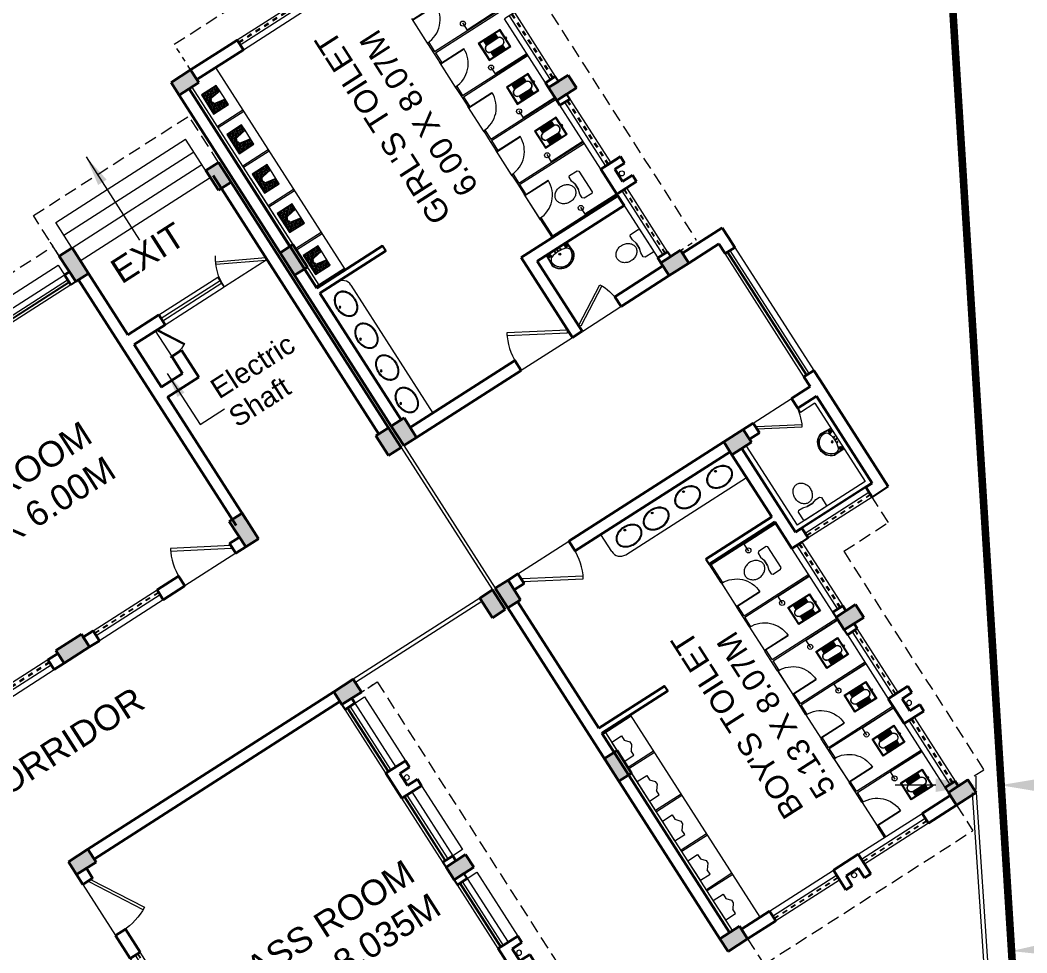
# Model space of a CAD drawing. Header units: millimetres. Extents: x 1898 to 3725, y 783 to 1532.
# Drawn here: x 2109.47 to 2129.37, y 1358.98 to 1377.42 of the extents above; entities that cross this region are included whole.
import ezdxf

# ---------------------------------------------------------------- set-up
doc = ezdxf.new("R2010")
doc.units = ezdxf.units.MM
for name, pattern in [('CENTER2', [1.125, 0.75, -0.125, 0.125, -0.125]), ('DASHED', [0.75, 0.5, -0.25]), ('DASHED2', [0.375, 0.25, -0.125])]:
    doc.linetypes.add(name, pattern=pattern)
doc.layers.get('0').update_dxf_attribs({"lineweight": 20})
doc.layers.get('Defpoints').update_dxf_attribs({"lineweight": 15})
for name, color, linetype, lineweight in [('CLL LEV.', 15, 'Continuous', 18), ('COL HATCH', 253, 'Continuous', 13), ('Column', 251, 'Continuous', 30), ('CUBICAL TOILET', 5, 'Continuous', 15), ('DIM', 6, 'Continuous', 18), ('Door', 54, 'Continuous', 18), ('expension joint', 248, 'Continuous', 18), ('Fixture', 44, 'Continuous', 13), ('Layer1', 12, 'Continuous', 30), ('OFFSET', 170, 'Continuous', 20), ('PROJ.', 30, 'DASHED2', 15), ('Railing', 23, 'Continuous', 13), ('STAIRS', 10, 'Continuous', 18), ('TEXT', 7, 'Continuous', 15), ('Ventilator', 4, 'DASHED', 18), ('Wall', 7, 'Continuous', 30), ('Window', 150, 'Continuous', 15), ('Window-Wall', 7, 'Continuous', 18)]:
    doc.layers.add(name, color=color, linetype=linetype, lineweight=lineweight)
doc.styles.add('DIM', font='arial.ttf', dxfattribs={"height": 0.5})
doc.styles.add('L120', font='arial.ttf', dxfattribs={"height": 0.6})
doc.styles.get("Standard").update_dxf_attribs({"font": 'arial.ttf', "height": 0.2})
doc.styles.add('Tabrej', font='arial.ttf')
doc.dimstyles.new('Current Dim style', dxfattribs={"dimscale": 0.3, "dimtxt": 0.2, "dimasz": 2, "dimexe": 0.18, "dimexo": 1, "dimgap": 0.09, "dimtad": 0, "dimzin": 0, "dimdsep": 46, "dimtxsty": 'Standard', "dimcen": 0.09, "dimclrd": 256, "dimclre": 256, "dimclrt": 7, "dimadec": 0, "dimazin": 0, "dimtfac": 1, "dimtofl": 0, "dimtmove": 2, "dimatfit": 3, "dimfxl": 0, "dimtolj": 1, "dimtzin": 0, "dimlwd": -1, "dimlwe": -1, "dimarcsym": 0})
doc.dimstyles.new('DIM', dxfattribs={"dimtxt": 0.5, "dimasz": 0.5, "dimexe": 0.02, "dimexo": 0, "dimgap": 0.1, "dimtad": 0, "dimdec": 3, "dimzin": 0, "dimdsep": 46, "dimtxsty": 'DIM', "dimcen": 0, "dimclrd": 251, "dimclre": 256, "dimclrt": 7, "dimadec": 0, "dimazin": 0, "dimtfac": 1, "dimtdec": 3, "dimtofl": 0, "dimtmove": 0, "dimatfit": 3, "dimfxl": 0, "dimtolj": 1, "dimtzin": 0, "dimlwd": -1, "dimlwe": -1, "dimarcsym": 0})
doc.dimstyles.new('Tabrej', dxfattribs={"dimtxt": 4, "dimasz": 0.45, "dimexe": 0.18, "dimexo": 0.0625, "dimgap": 0.09, "dimtad": 0, "dimdec": 3, "dimzin": 0, "dimdsep": 46, "dimtxsty": 'Tabrej', "dimcen": 0, "dimclrd": 256, "dimclre": 256, "dimclrt": 7, "dimaunit": 1, "dimadec": 3, "dimazin": 0, "dimtfac": 1, "dimtdec": 3, "dimtofl": 0, "dimtmove": 0, "dimatfit": 3, "dimfxl": 0, "dimtolj": 1, "dimtzin": 0, "dimlwd": -1, "dimlwe": -1, "dimarcsym": 0})

# ---------------------------------------------------------------- blocks, each defined once
blk = doc.blocks.new('*U18')
for p, q in [((0, 0), (0, 6)), ((40, 0), (40, 6))]:
    blk.add_line(p, q)
blk.add_lwpolyline([(0, 0), (34.64, -20), (35.52, -18.48), (0.88, 1.52)], close=True)
blk.add_arc((0, 0), 40, 330, 360)
blk = doc.blocks.new('Door')
at = {"layer": 'Door'}
blk.add_line((0, 0.18), (1.199, 0.18), dxfattribs=at)
at = {"layer": 'Door', "xscale": 0.0299845412869386, "yscale": 0.0299845412869386, "zscale": 0.0299845412869386}
blk.add_blockref('*U18', (0, 0), dxfattribs=at)
blk = doc.blocks.new('VENTILATOR')
at = {"layer": 'Ventilator', "ltscale": 0.02}
for p, q in [((-0.18, -1.5), (-0.18, 0)), ((-0.165, 0), (-0.165, -1.5))]:
    blk.add_line(p, q, dxfattribs=at)
at = {"layer": 'Window-Wall'}
for p, q in [((-0.23, 0), (0, 0)), ((-0.23, -1.5), (-0.23, 0)), ((-0.115, 0), (-0.115, -1.5)), ((0, 0), (0, -1.5)), ((-0.23, -1.5), (0, -1.5))]:
    blk.add_line(p, q, dxfattribs=at)
blk = doc.blocks.new('CU')
at = {"layer": 'COL HATCH', "linetype": 'CENTER2'}
h = blk.add_hatch(color=256, dxfattribs=at)
h.dxf.hatch_style = 1
h.paths.add_polyline_path([(0, 0.035), (0, -0.265), (0.46, -0.265), (0.46, 0.035)])
at = {"layer": 'Column', "linetype": 'CENTER2'}
blk.add_lwpolyline([(0, 0.035), (0, -0.265), (0.46, -0.265), (0.46, 0.035), (0, 0.035)], dxfattribs=at)
blk = doc.blocks.new('WINDOW 1')
at = {"layer": 'CLL LEV.'}
for p, q in [((-0.23, 0), (-0.46, 0)), ((-0.46, 0), (-0.46, -1.5)), ((-0.46, -1.5), (-0.23, -1.5))]:
    blk.add_line(p, q, dxfattribs=at)
at = {"layer": 'Window'}
for p, q in [((-0.065, 0), (-0.065, -1.5)), ((-0.05, -1.5), (-0.05, 0))]:
    blk.add_line(p, q, dxfattribs=at)
at = {"layer": 'Window-Wall'}
for p, q in [((0, 0), (-0.23, 0)), ((-0.23, 0), (-0.23, -1.5)), ((-0.115, 0), (-0.115, -1.5)), ((0, -1.5), (0, 0)), ((-0.23, -1.5), (0, -1.5))]:
    blk.add_line(p, q, dxfattribs=at)
blk = doc.blocks.new('SHAFT')
at = {"layer": 'Fixture'}
blk.add_circle((0.327, -0.302), 0.05, dxfattribs=at)
at = {"layer": 'Wall'}
for p, q in [((0.035, 0), (0.62, 0)), ((0.035, 0), (0.035, -0.46)), ((0.62, 0), (0.62, -0.46)), ((0.185, -0.46), (0.185, -0.23)), ((0.185, -0.23), (0.47, -0.23)), ((0.47, -0.46), (0.47, -0.23)), ((0.035, -0.46), (0.185, -0.46)), ((0.62, -0.46), (0.47, -0.46))]:
    blk.add_line(p, q, dxfattribs=at)
blk = doc.blocks.new('C2')
at = {"layer": 'COL HATCH'}
h = blk.add_hatch(color=256, dxfattribs=at)
h.dxf.hatch_style = 1
h.paths.add_polyline_path([(0.3, 0), (0, 0), (0, -0.6), (0.3, -0.6)])
at = {"layer": 'Column'}
for p, q in [((0, 0), (0, -0.6)), ((0.3, 0), (0, 0)), ((0.3, -0.6), (0.3, 0)), ((0, -0.6), (0.3, -0.6))]:
    blk.add_line(p, q, dxfattribs=at)
blk = doc.blocks.new('Door - Left Hung 36 in.')
blk.add_lwpolyline([(0.75, -1.3), (0, 0), (31.18, 18), (31.93, 16.7)], close=True)
blk.add_arc((0, 0), 36, 0, 37.31013)
blk = doc.blocks.new('C3')
at = {"layer": 'COL HATCH'}
h = blk.add_hatch(color=256, dxfattribs=at)
h.dxf.hatch_style = 1
h.paths.add_polyline_path([(0.3, 0), (0, 0), (0, -0.53), (0.3, -0.53)])
at = {"layer": 'Column'}
for p, q in [((0, 0), (0, -0.53)), ((0.3, 0), (0, 0)), ((0.3, -0.53), (0.3, 0)), ((0, -0.53), (0.3, -0.53))]:
    blk.add_line(p, q, dxfattribs=at)
blk = doc.blocks.new('Urinal 1')
for p, q in [((0, 9), (9, 9)), ((0, 9), (0, -9)), ((9, 9), (9, 5)), ((12, 1), (9, 5)), ((12, -1.5), (12, 1)), ((9, -5), (12, -1.5)), ((9, -9), (9, -5)), ((0, -9), (9, -9))]:
    blk.add_line(p, q)
blk = doc.blocks.new('RH 1200')
for p, q in [((21, 0), (21, 43.3)), ((21.7, 0), (21.7, 43.3)), ((-21.7, 0), (21.7, 0)), ((21.7, 0), (21, 0))]:
    blk.add_line(p, q)
at = {"extrusion": (0, 0, -1)}
blk.add_ellipse((21.7, 0), major_axis=(-30.6, 30.6), ratio=1, start_param=5.497787, end_param=7.068583, dxfattribs=at)
blk = doc.blocks.new('GHH')
at = {"layer": 'Door', "ltscale": 20}
blk.add_line((3289.697, -299.103), (3289.697, -299.853), dxfattribs=at)
at = {"layer": 'Door', "ltscale": 20, "xscale": 0.015874999996413, "yscale": 0.015874999996413, "zscale": 0.015874999996413, "rotation": 270}
blk.add_blockref('RH 1200', (3289.697, -299.479), dxfattribs=at)
blk = doc.blocks.new('RSA CL6')
for p, q in [((5.51, 3.48), (5.51, 7.28)), ((5.91, 3.47), (5.91, 7.28)), ((6.3, 3.46), (6.3, 7.28)), ((6.69, 3.45), (6.69, 7.28)), ((7.09, 3.44), (7.09, 7.28)), ((7.48, 3.43), (7.48, 7.28)), ((7.87, 3.42), (7.87, 7.28)), ((8.27, 3.41), (8.27, 7.28)), ((8.66, 3.4), (8.66, 7.28)), ((9.06, 3.39), (9.06, 7.28)), ((9.45, 3.38), (9.45, 7.28)), ((9.84, 3.37), (9.84, 7.28)), ((10.24, 3.36), (10.24, 7.28)), ((10.63, 3.35), (10.63, 7.28)), ((11.02, 3.34), (11.02, 7.28)), ((11.42, 3.33), (11.42, 7.28)), ((11.81, 3.32), (11.81, 7.28)), ((12.2, 3.31), (12.2, 7.28)), ((12.6, 3.31), (12.6, 7.28)), ((12.99, 3.3), (12.99, 7.28)), ((13.39, 3.29), (13.39, 7.28)), ((13.78, 3.28), (13.78, 7.28)), ((14.17, 3.27), (14.17, 7.28)), ((14.57, 3.26), (14.57, 7.28)), ((14.96, 3.25), (14.96, 7.28)), ((15.35, 3.24), (15.35, 7.28)), ((15.75, 3.23), (15.75, 7.28)), ((16.14, 3.22), (16.14, 7.28)), ((16.14, 7.28), (16.14, 3.22)), ((5.51, -7.28), (5.51, -3.47)), ((5.91, -7.28), (5.91, -3.45)), ((6.3, -7.28), (6.3, -3.44)), ((6.69, -7.28), (6.69, -3.43)), ((7.09, -7.28), (7.09, -3.42)), ((7.48, -7.28), (7.48, -3.41)), ((7.87, -7.28), (7.87, -3.4)), ((8.27, -7.28), (8.27, -3.39)), ((8.66, -7.28), (8.66, -3.38)), ((9.06, -7.28), (9.06, -3.37)), ((9.45, -7.28), (9.45, -3.36)), ((9.84, -7.28), (9.84, -3.34)), ((10.24, -7.28), (10.24, -3.33)), ((10.63, -7.28), (10.63, -3.32)), ((11.02, -7.28), (11.02, -3.31)), ((11.42, -7.28), (11.42, -3.3)), ((11.81, -7.28), (11.81, -3.29)), ((12.2, -7.28), (12.2, -3.28)), ((12.6, -7.28), (12.6, -3.27)), ((12.99, -7.28), (12.99, -3.26)), ((13.39, -7.28), (13.39, -3.24)), ((13.78, -7.28), (13.78, -3.23)), ((14.17, -7.28), (14.17, -3.22)), ((14.57, -7.28), (14.57, -3.21)), ((14.96, -7.28), (14.96, -3.2)), ((15.35, -7.28), (15.35, -3.19)), ((15.75, -7.28), (15.75, -3.18)), ((16.14, -3.17), (16.14, -7.28)), ((16.14, -7.28), (16.14, -3.17))]:
    blk.add_line(p, q)
for points in [[(0.79, 7.87), (20.87, 7.87), (20.87, -7.87), (0.79, -7.87)], [(1.38, 7.28), (20.28, 7.28), (20.28, -7.28), (1.38, -7.28)]]:
    blk.add_lwpolyline(points, close=True)
blk.add_lwpolyline([(0.79, -0.59), (0, -0.59), (0, 0.59), (0.79, 0.59)])
for points in [[(5.51, 3.48), (16.14, 3.22, -0.899983), (16.14, -3.17), (5.54, -3.47, -0.799392)], [(5.53, 3.28), (16.13, 3.02, -0.897689), (16.12, -2.97), (5.56, -3.27, -0.793494), (5.53, 3.28)]]:
    blk.add_lwpolyline(points, format="xyb", close=True)
blk = doc.blocks.new('ENGLISH SHEET')
at = {"layer": 'Fixture'}
for p, q in [((4663.798, 251.204), (4663.773, 251.179)), ((4663.773, 251.179), (4663.773, 250.696)), ((4663.976, 251.204), (4663.798, 251.204)), ((4664.002, 251.179), (4663.976, 251.204)), ((4664.002, 251.09), (4664.002, 251.179)), ((4663.976, 251.001), (4664.002, 251.09)), ((4663.976, 250.874), (4663.976, 251.001)), ((4663.976, 251.001), (4663.976, 250.874)), ((4664.002, 250.785), (4663.976, 250.874)), ((4664.002, 250.696), (4664.002, 250.785)), ((4663.773, 250.696), (4663.798, 250.67)), ((4663.798, 250.67), (4663.976, 250.67)), ((4663.976, 250.67), (4664.002, 250.696))]:
    blk.add_line(p, q, dxfattribs=at)
blk.add_lwpolyline([(4664.459, 250.937, 0.117036), (4664.443, 251.003, 0.104338), (4664.396, 251.063, 0.09029), (4664.321, 251.105, 0.09898), (4664.243, 251.115, 0.08237), (4664.159, 251.101, 0.09029), (4664.09, 251.063, 0.104338), (4664.043, 251.003, 0.117036), (4664.027, 250.937, 0.117036), (4664.043, 250.871, 0.104338), (4664.09, 250.811, 0.09029), (4664.159, 250.773, 0.08237), (4664.243, 250.759, 0.08237), (4664.327, 250.773, 0.09029), (4664.396, 250.811, 0.104338), (4664.443, 250.871, 0.117036)], format="xyb", close=True, dxfattribs=at)
blk = doc.blocks.new('RSA BASIN 2')
for points in [[(10.67, -8.12, 0.12976), (9.97, -5.22, 0.106426), (7.61, -2.47, 0.084431), (4.27, -0.72, 0.073534), (0, 0, 0.073534), (-4.29, -0.55, 0.084431), (-7.7, -2.16, 0.106426), (-10.17, -4.82, 0.12976), (-10.98, -7.69, 0.12976), (-10.28, -10.59, 0.106426), (-7.92, -13.34, 0.084431), (-4.58, -15.09, 0.073534), (-0.31, -15.81, 0.073534), (3.98, -15.26, 0.084431), (7.39, -13.64, 0.106426), (9.85, -10.99, 0.12976)], [(10.08, -7.9, 0.119977), (9.45, -5.5, 0.106426), (7.25, -2.94, 0.084431), (4.08, -1.28, 0.073534), (-0.01, -0.59, 0.073534), (-4.13, -1.12, 0.084431), (-7.36, -2.65, 0.106426), (-9.66, -5.12, 0.12976), (-10.39, -7.7, 0.009633), (-10.39, -7.9, 0.119977), (-9.76, -10.31, 0.106426), (-7.57, -12.87, 0.084431), (-4.4, -14.53, 0.073534), (-0.3, -15.22, 0.073534), (3.82, -14.69, 0.084431), (7.05, -13.16, 0.106426), (9.35, -10.69, 0.12976), (10.08, -8.11, 0.009633)]]:
    blk.add_lwpolyline(points, format="xyb", close=True)
for radius in [0.7, 0.479]:
    blk.add_circle((-0.47, -2.53), radius)
blk = doc.blocks.new('RSA BASIN 9')
for points in [[(-0.1, -16.2, 0.340881), (10.04, -9, 0.074195), (10.06, -8.89), (9.53, 0), (-9.54, 0), (-10.02, -8.77, 0.082611), (-9.96, -9.15, 0.330812), (-0.1, -16.2)], [(0, -15.03, 0.391482), (8.86, -6.67, 0.252869), (6.53, -3.51, 0.087242), (0.02, -2.46, 0.079484), (-6.53, -3.51, 0.2542), (-8.82, -6.67, 0.39026), (0, -15.03)], [(-8.57, -1.96, -0.907437), (-8.45, -1.81), (-7.52, -2.57, -0.907437), (-7.64, -2.72)], [(-8.2, -1.64, -0.907437), (-8.07, -1.49), (-7.14, -2.25, -0.907437), (-7.27, -2.4)], [(-7.82, -1.32, -0.907437), (-7.7, -1.17), (-6.77, -1.93, -0.907437), (-6.89, -2.08)], [(7.82, -1.32, 0.907437), (7.7, -1.17), (6.77, -1.93, 0.907437), (6.89, -2.08)], [(8.2, -1.64, 0.907437), (8.07, -1.49), (7.14, -2.25, 0.907437), (7.27, -2.4)], [(8.57, -1.96, 0.907437), (8.45, -1.81), (7.52, -2.57, 0.907437), (7.64, -2.72)]]:
    blk.add_lwpolyline(points, format="xyb", close=True)
for points in [[(-5.93, -3.31), (-6.16, -2.95, -0.183787), (-6.22, -2.68, 0.126662), (-6.25, -2.43), (-6.59, -1.44, 0.35453), (-7.05, -0.98), (-8.75, -0.98, 0.414214), (-9.14, -1.37), (-9.56, -9.09, 0.329849), (-0.07, -15.81, 0.338736), (9.65, -8.94, 0.075632), (9.66, -8.82), (9.14, -1.37, 0.414214), (8.75, -0.98), (7.05, -0.98, 0.35453), (6.59, -1.44), (6.25, -2.43, 0.126662), (6.22, -2.68, -0.183787), (6.16, -2.95), (5.93, -3.31)], [(-6.18, -3.39), (-6.24, -3.29, 0.220542), (-6.52, -3.11), (-8.75, -2.78, -0.361119), (-9.19, -2.35)], [(6.18, -3.39), (6.24, -3.29, -0.220542), (6.52, -3.11), (8.75, -2.78, 0.358803), (9.21, -2.33, 0.358803)]]:
    blk.add_lwpolyline(points, format="xyb")
for centre, radius in [((-2.35, -1.56), 0.399), ((0, -4.82), 0.771), ((0, -4.82), 0.602), ((0, -1.23), 0.399), ((2.28, -1.51), 0.399)]:
    blk.add_circle(centre, radius)
blk = doc.blocks.new('*X4')
at = {"color": 0}
for p, q in [((705, 323), (943, 561)), ((705, 365), (900, 561)), ((705, 408), (858, 561)), ((705, 450), (815, 561)), ((705, 493), (773, 561)), ((705, 535), (730, 561)), ((848, 383), (705, 526)), ((842, 346), (705, 483)), ((835, 310), (705, 441)), ((705, 280), (858, 434)), ((829, 274), (705, 398)), ((854, 419), (712, 561)), ((866, 449), (755, 561)), ((888, 469), (797, 561)), ((921, 479), (839, 561)), ((1145, 298), (882, 561)), ((899, 474), (985, 561)), ((1145, 340), (924, 561)), ((944, 477), (1027, 561)), ((1145, 383), (967, 561)), ((971, 462), (1070, 561)), ((990, 438), (1112, 561)), ((998, 404), (1145, 551)), ((1145, 255), (999, 401)), ((1004, 368), (1145, 508)), ((1145, 425), (1009, 561)), ((1011, 332), (1145, 466)), ((1017, 295), (1145, 423)), ((1145, 467), (1051, 561)), ((1145, 510), (1094, 561)), ((1145, 552), (1136, 561)), ((705, 238), (847, 381)), ((823, 237), (705, 356)), ((798, 221), (705, 314)), ((755, 221), (705, 271)), ((713, 221), (705, 229)), ((730, 221), (839, 330)), ((772, 221), (830, 279)), ((815, 221), (822, 228)), ((1137, 221), (1007, 350)), ((1095, 221), (1016, 299)), ((1023, 259), (1145, 381)), ((1052, 221), (1024, 248)), ((1029, 223), (1145, 339)), ((1069, 221), (1145, 296)), ((1112, 221), (1145, 254))]:
    blk.add_line(p, q, dxfattribs=at)
blk = doc.blocks.new('RSA CL7')
blk.add_lwpolyline([(8.86, 0), (-8.86, 0), (-8.86, -13.78), (-3.94, -13.78), (3.94, -13.78), (8.86, -13.78)], close=True)
blk.add_lwpolyline([(-4.1, -13.58), (-2.78, -5.72, -0.835943), (2.8, -5.76), (4.1, -13.58), (8.66, -13.58), (8.66, -0.2), (-8.66, -0.2), (-8.66, -13.58)], format="xyb", close=True)
blk.add_lwpolyline([(-3.94, -13.78), (-2.59, -5.75, -0.835548), (2.61, -5.79), (3.94, -13.78)], format="xyb")
for centre, start, end in [((-1.41, -4.14), 207.2135, 40.95643), ((-0.03, -3.6), 185.89987, 355.82489), ((1.47, -4.14), 140.99617, 329.34676)]:
    blk.add_arc(centre, 0.493, start, end)
at = {"xscale": 0.0393714285714286, "yscale": 0.0393714285714286, "zscale": 0.0393714285714286}
blk.add_blockref('*X4', (-36.41, -22.27), dxfattribs=at)
blk = doc.blocks.new('*D80')
at = {"layer": 'Defpoints', "color": 0, "lineweight": 15, "ltscale": 0.05, "transparency": 16777216}
for p in [(2128.842, 1362.297), (2128.369, 1362.151), (2128.842, 1362.151)]:
    blk.add_point(p, dxfattribs=at)
at = {"layer": 'DIM', "ltscale": 0.05, "transparency": 16777216}
for p, q in [((2127.569, 1362.297), (2126.769, 1362.297)), ((2128.369, 1362.214), (2128.369, 1362.477)), ((2128.842, 1362.214), (2128.842, 1362.477)), ((2129.642, 1362.297), (2130.442, 1362.297))]:
    blk.add_line(p, q, dxfattribs=at)
at = {"layer": 'DIM', "lineweight": 15, "ltscale": 0.05, "transparency": 16777216}
for points in [[(2127.569, 1362.43), (2127.569, 1362.164), (2128.369, 1362.297)], [(2129.642, 1362.43), (2129.642, 1362.164), (2128.842, 1362.297)]]:
    blk.add_solid(points, dxfattribs=at)
at = {"layer": 'DIM', "color": 7, "ltscale": 0.05, "transparency": 16777216, "char_height": 0.6, "attachment_point": 5, "style": 'Tabrej'}
for s, insert in [('\\A1;0.473', (2131.544, 1362.693)), ('\\A1;[1\'-7"]', (2131.544, 1361.822))]:
    blk.add_mtext(s, dxfattribs=dict(at, insert=insert))
blk = doc.blocks.new('*D430')
at = {"layer": 'Defpoints', "color": 0, "lineweight": 15, "ltscale": 0.05, "transparency": 16777216}
for p in [(2135.041, 1360.453), (2129.002, 1360.086), (2135.106, 1359.384)]:
    blk.add_point(p, dxfattribs=at)
at = {"layer": 'DIM', "ltscale": 0.05, "transparency": 16777216}
for p, q in [((2135.045, 1360.391), (2135.117, 1359.205)), ((2129.006, 1360.024), (2129.078, 1358.837)), ((2134.308, 1359.336), (2133.652, 1359.296)), ((2129.866, 1359.066), (2130.522, 1359.106))]:
    blk.add_line(p, q, dxfattribs=at)
at = {"layer": 'DIM', "lineweight": 15, "ltscale": 0.05, "transparency": 16777216}
for points in [[(2134.3, 1359.469), (2134.316, 1359.203), (2135.106, 1359.384)], [(2129.857, 1359.199), (2129.874, 1358.933), (2129.067, 1359.017)]]:
    blk.add_solid(points, dxfattribs=at)
at = {"layer": 'DIM', "color": 7, "ltscale": 0.05, "transparency": 16777216, "char_height": 0.6, "attachment_point": 5, "rotation": 3.4798, "style": 'Tabrej'}
for s, insert in [('\\A1;6.050', (2132.063, 1359.596)), ('\\A1;[19\'-10"]', (2132.115, 1358.727))]:
    blk.add_mtext(s, dxfattribs=dict(at, insert=insert))
blk = doc.blocks.new('GROUND FLOOR')
at = {"layer": 'CUBICAL TOILET'}
for p, q in [((60.2516, 30.6352), (60.2514, 30.3955)), ((60.2516, 30.6352), (60.2816, 30.6351)), ((60.2816, 30.6351), (60.2814, 30.4255)), ((60.2514, 30.3955), (60.2513, 30.1748)), ((60.2814, 30.3955), (60.2813, 30.1748)), ((60.2814, 30.4255), (61.8014, 30.4245)), ((60.2814, 30.3955), (61.8014, 30.3945)), ((60.2813, 30.1748), (60.2513, 30.1748)), ((60.2509, 29.6052), (60.2508, 29.3655)), ((60.2509, 29.6052), (60.2809, 29.6051)), ((60.2809, 29.6051), (60.2808, 29.3955)), ((60.2508, 29.3655), (60.2506, 29.1448)), ((60.2808, 29.3655), (60.2806, 29.1448)), ((60.2808, 29.3955), (61.8008, 29.3945)), ((60.2808, 29.3655), (61.8008, 29.3645)), ((60.2806, 29.1448), (60.2506, 29.1448)), ((60.2502, 28.5752), (60.2501, 28.3355)), ((60.2502, 28.5752), (60.2802, 28.5751)), ((60.2802, 28.5751), (60.2801, 28.3655)), ((60.2501, 28.3355), (60.2499, 28.1148)), ((60.2801, 28.3355), (60.2799, 28.1148)), ((60.2801, 28.3655), (61.7964, 28.3645)), ((60.2801, 28.3355), (61.7963, 28.3345)), ((60.2799, 28.1148), (60.2499, 28.1148)), ((60.2496, 27.5452), (60.2494, 27.3055)), ((60.2496, 27.5452), (60.2796, 27.5451)), ((60.2796, 27.5451), (60.2794, 27.3355)), ((60.2494, 27.3055), (60.2493, 27.0848)), ((60.2794, 27.3055), (60.2793, 27.0848)), ((60.2794, 27.3355), (61.7994, 27.3345)), ((60.2794, 27.3055), (61.7994, 27.3045)), ((60.2793, 27.0848), (60.2493, 27.0848)), ((60.2489, 26.5152), (60.2486, 26.0705)), ((60.2489, 26.5152), (60.2789, 26.5151)), ((60.2789, 26.5151), (60.2786, 26.1005)), ((60.2786, 26.1005), (61.7961, 26.0995)), ((59.3838, 18.5218), (59.3835, 18.9664)), ((59.4135, 18.9364), (60.931, 18.9374)), ((59.4138, 18.5218), (59.4135, 18.9364)), ((59.3838, 18.5218), (59.4138, 18.5218)), ((59.3843, 17.7314), (59.3842, 17.9521)), ((59.4142, 17.9521), (59.3842, 17.9521)), ((59.4143, 17.7314), (59.4142, 17.9521)), ((59.3845, 17.4918), (59.3843, 17.7314)), ((59.4143, 17.7314), (60.9343, 17.7324)), ((59.4143, 17.7014), (60.9343, 17.7024)), ((59.4145, 17.4918), (59.4143, 17.7014)), ((59.3845, 17.4918), (59.4145, 17.4918)), ((59.385, 16.7014), (59.3848, 16.9221)), ((59.4148, 16.9221), (59.3848, 16.9221)), ((59.415, 16.7014), (59.4148, 16.9221)), ((59.3851, 16.4618), (59.385, 16.7014)), ((59.415, 16.7014), (60.9312, 16.7024)), ((59.415, 16.6714), (60.9313, 16.6724)), ((59.4151, 16.4618), (59.415, 16.6714)), ((59.3851, 16.4618), (59.4151, 16.4618)), ((59.3857, 15.6714), (59.3855, 15.8921)), ((59.4155, 15.8921), (59.3855, 15.8921)), ((59.4157, 15.6714), (59.4155, 15.8921)), ((59.3858, 15.4318), (59.3857, 15.6714)), ((59.4157, 15.6714), (60.9357, 15.6724)), ((59.4157, 15.6414), (60.9357, 15.6424)), ((59.4158, 15.4318), (59.4157, 15.6414)), ((59.3858, 15.4318), (59.4158, 15.4318)), ((59.3863, 14.6414), (59.3862, 14.8621)), ((59.4162, 14.8621), (59.3862, 14.8621)), ((59.4163, 14.6414), (59.4162, 14.8621)), ((59.3865, 14.4018), (59.3863, 14.6414)), ((59.4163, 14.6414), (60.9363, 14.6424)), ((59.4163, 14.6114), (60.9363, 14.6124)), ((59.4165, 14.4018), (59.4163, 14.6114)), ((59.3865, 14.4018), (59.4165, 14.4018)), ((59.387, 13.6114), (59.3868, 13.8321)), ((59.4168, 13.8321), (59.3868, 13.8321)), ((59.417, 13.6114), (59.4168, 13.8321)), ((59.3871, 13.3718), (59.387, 13.6114)), ((59.417, 13.6114), (60.937, 13.6124)), ((59.417, 13.5814), (60.937, 13.5824)), ((59.4171, 13.3718), (59.417, 13.5814)), ((59.3871, 13.3718), (59.4171, 13.3718)), ((59.3877, 12.5338), (59.3875, 12.7895)), ((59.4175, 12.7895), (59.3875, 12.7895)), ((59.4177, 12.5338), (59.4175, 12.7895))]:
    blk.add_line(p, q, dxfattribs=at)
at = {"layer": 'Door'}
for p, q in [((52.6527, 28.7523), (52.6527, 28.1526)), ((55.2541, 28.7516), (54.2743, 28.7519))]:
    blk.add_line(p, q, dxfattribs=at)
at = {"layer": 'expension joint'}
for p, q in [((55.5036, 24.1935), (55.5036, 20.8435)), ((55.5661, 24.1935), (55.5661, 20.8435))]:
    blk.add_line(p, q, dxfattribs=at)
at = {"layer": 'Fixture'}
for p, q in [((56.465, 32.4933), (56.465, 27.7433)), ((55.865, 32.4233), (55.865, 28.6883)), ((56.466, 31.4933), (55.866, 31.4933)), ((56.466, 31.4633), (55.866, 31.4633)), ((56.4657, 30.5633), (55.8657, 30.5633)), ((56.4657, 30.5333), (55.8657, 30.5333)), ((55.865, 30.2633), (55.865, 27.7733)), ((55.865, 30.2633), (55.865, 27.7733)), ((56.4653, 29.6333), (55.8653, 29.6333)), ((56.4653, 29.6033), (55.8653, 29.6033)), ((56.4653, 28.6234), (55.8653, 28.6234)), ((56.4653, 28.5934), (55.8653, 28.5934)), ((56.4653, 27.7733), (55.795, 27.7733)), ((56.4653, 27.7733), (55.795, 27.7733)), ((56.465, 27.7433), (55.7961, 27.7433)), ((56.465, 27.7433), (55.7961, 27.7433)), ((56.1988, 27.6283), (55.7961, 27.6283)), ((56.3987, 27.4281), (56.3987, 24.4235)), ((57.8964, 20.2109), (57.8964, 20.6136)), ((58.0965, 20.0111), (60.931, 20.0111)), ((56.4653, 17.2636), (55.795, 17.2636)), ((56.465, 17.2936), (55.7961, 17.2936)), ((55.865, 14.7736), (55.865, 17.2636)), ((56.465, 12.5436), (56.465, 17.2936)), ((55.865, 12.6136), (55.865, 16.3486)), ((56.4653, 16.4435), (55.8653, 16.4435)), ((56.4653, 16.4135), (55.8653, 16.4135)), ((56.4653, 15.4336), (55.8653, 15.4336)), ((56.4653, 15.4036), (55.8653, 15.4036)), ((56.4657, 14.5036), (55.8657, 14.5036)), ((56.4657, 14.4736), (55.8657, 14.4736)), ((56.466, 13.5736), (55.866, 13.5736)), ((56.466, 13.5436), (55.866, 13.5436))]:
    blk.add_line(p, q, dxfattribs=at)
at = {"layer": 'Fixture', "ltscale": 0.05}
for p, q in [((61.0516, 30.6032), (61.0514, 30.4374)), ((61.8014, 30.4369), (61.0514, 30.4374)), ((61.0509, 29.5732), (61.0508, 29.4074)), ((61.8008, 29.4069), (61.0508, 29.4074)), ((61.0502, 28.5432), (61.0501, 28.3774)), ((61.7964, 28.3769), (61.0501, 28.3774)), ((61.0496, 27.5132), (61.0494, 27.3474)), ((61.7994, 27.3469), (61.0494, 27.3474)), ((61.0488, 26.2782), (61.0486, 26.1124)), ((61.7961, 26.1119), (61.0486, 26.1124)), ((60.931, 18.925), (60.1835, 18.9245)), ((60.1837, 18.7587), (60.1835, 18.9245)), ((60.9343, 17.69), (60.1843, 17.6895)), ((60.1845, 17.5237), (60.1843, 17.6895)), ((60.9313, 16.66), (60.185, 16.6595)), ((60.1851, 16.4937), (60.185, 16.6595)), ((60.9357, 15.63), (60.1857, 15.6295)), ((60.1858, 15.4637), (60.1857, 15.6295)), ((60.9363, 14.6), (60.1863, 14.5995)), ((60.1865, 14.4337), (60.1863, 14.5995)), ((60.937, 13.57), (60.187, 13.5695)), ((60.1871, 13.4037), (60.187, 13.5695))]:
    blk.add_line(p, q, dxfattribs=at)
for centre in [(61.0515, 30.5874), (61.0509, 29.5574), (61.0502, 28.5274), (61.0495, 27.4974), (61.0487, 26.2624), (60.1836, 18.7745), (60.1844, 17.5395), (60.1851, 16.5095), (60.1858, 15.4795), (60.1864, 14.4495), (60.1871, 13.4195)]:
    blk.add_circle(centre, 0.05, dxfattribs=at)
at = {"layer": 'Fixture'}
for centre, start, end in [((56.1987, 27.4283), 359.96287, 89.96287), ((58.0964, 20.2111), 180.03713, 270.03713)]:
    blk.add_arc(centre, 0.2, start, end, dxfattribs=at)
at = {"layer": 'PROJ.'}
for p, q in [((56.0261, 33.3235), (61.7961, 33.3235)), ((62.6262, 32.4235), (62.6262, 24.4935)), ((51.8536, 31.9735), (55.5036, 31.9735)), ((51.8536, 31.0235), (51.8536, 31.9735)), ((55.5036, 30.8835), (55.5036, 31.9735)), ((25.9586, 31.2535), (51.8536, 31.2535)), ((52.0036, 20.5435), (52.6036, 20.5435)), ((52.6036, 20.5435), (52.6036, 4.3835)), ((62.8115, 17.7435), (62.8115, 18.3435)), ((61.7611, 17.7435), (62.8115, 17.7435)), ((61.7611, 17.7435), (61.7611, 12.6135)), ((61.161, 12.6135), (61.7611, 12.6135)), ((56.0261, 12.3135), (56.0261, 11.7134)), ((60.931, 12.3135), (60.931, 11.7134)), ((56.0261, 11.7134), (60.931, 11.7134))]:
    blk.add_line(p, q, dxfattribs=at)
at = {"layer": 'PROJ.', "ltscale": 0.05}
for p, q in [((56.0261, 32.7235), (56.0261, 33.3235)), ((51.8536, 30.6534), (51.8536, 31.4835)), ((62.0261, 24.4935), (62.6262, 24.4935)), ((52.0036, 20.5435), (52.6036, 20.5435))]:
    blk.add_line(p, q, dxfattribs=at)
at = {"layer": 'Railing'}
for p, q in [((55.2036, 20.8435), (52.2336, 20.8435)), ((55.2036, 20.7635), (52.2336, 20.7635)), ((61.171, 20.5435), (61.171, 18.5835)), ((61.261, 20.5435), (61.261, 18.6735)), ((62.9519, 20.6035), (62.521, 20.6035)), ((62.521, 20.6035), (62.521, 20.5135)), ((62.8619, 20.5135), (62.521, 20.5135)), ((62.8619, 20.5135), (62.8619, 18.6735)), ((62.9519, 20.6035), (62.9519, 18.5835)), ((62.9519, 18.5835), (61.171, 18.5835)), ((62.8619, 18.6735), (61.261, 18.6735))]:
    blk.add_line(p, q, dxfattribs=at)
at = {"layer": 'STAIRS'}
for p, q in [((52.1536, 31.6235), (55.2036, 31.6235)), ((52.1536, 30.7235), (52.1536, 31.6235)), ((55.2036, 30.7235), (55.2036, 31.6235)), ((52.1536, 31.3235), (55.2036, 31.3235)), ((52.1536, 31.0235), (55.2036, 31.0235)), ((52.1536, 30.7235), (55.2036, 30.7235))]:
    blk.add_line(p, q, dxfattribs=at)
at = {"layer": 'Wall'}
for p, q in [((55.5661, 24.6535), (55.5661, 32.4235)), ((55.5661, 24.6535), (55.5661, 32.4235)), ((55.7961, 27.7433), (55.7961, 32.4235)), ((55.7961, 28.7235), (55.7961, 32.4235)), ((55.2736, 24.6535), (55.2736, 30.7235)), ((55.5036, 24.6535), (55.5036, 30.7235)), ((51.9236, 24.6535), (51.9236, 30.4235)), ((52.1536, 28.9823), (52.1536, 30.4235)), ((52.1536, 28.9823), (52.8827, 28.9823)), ((52.8827, 28.9823), (52.8827, 28.7523)), ((52.1536, 27.7523), (52.1536, 28.7523)), ((52.1536, 28.7523), (52.8827, 28.7523)), ((52.6527, 28.1526), (52.6527, 27.7523)), ((52.6527, 28.1526), (52.8827, 28.1526)), ((52.8827, 28.1526), (52.8827, 27.5223)), ((55.7961, 27.7433), (55.7961, 28.207)), ((52.6527, 27.7523), (52.1527, 27.7523)), ((52.8827, 27.5223), (52.1527, 27.5223)), ((52.1536, 24.6535), (52.1536, 27.5223)), ((55.7961, 24.6535), (55.7961, 27.6283)), ((55.7961, 24.6535), (55.7961, 27.6283)), ((62.0261, 26.6935), (61.7961, 26.6935)), ((62.0261, 26.6935), (62.1766, 26.6935)), ((59.5261, 26.0705), (61.7963, 26.0705)), ((59.5261, 24.1934), (59.5261, 26.0705)), ((61.7961, 25.8405), (61.7961, 26.0705)), ((59.7561, 25.8405), (61.7963, 25.8405)), ((59.7561, 24.1934), (59.7561, 25.8405)), ((58.3234, 24.4235), (55.8661, 24.4235)), ((55.8661, 24.4235), (55.8661, 24.1935)), ((58.3234, 24.1935), (58.3234, 24.4235)), ((59.5261, 24.1934), (59.5261, 24.4234)), ((61.7961, 24.4235), (60.6656, 24.4234)), ((60.6656, 24.1934), (60.6656, 24.4234)), ((62.2561, 24.4234), (63.1919, 24.4234)), ((62.2561, 24.1934), (62.2561, 24.4234)), ((63.1919, 24.4234), (63.1919, 24.1934)), ((55.8661, 24.1935), (58.3234, 24.1935)), ((59.7561, 24.1934), (59.5261, 24.1934)), ((61.7961, 24.1935), (60.6656, 24.1934)), ((62.9619, 24.1934), (62.2561, 24.1934)), ((62.9619, 23.9634), (62.9619, 24.1934)), ((63.1919, 24.1934), (63.1919, 23.9634)), ((63.1919, 23.9634), (62.9619, 23.9634)), ((46.0036, 20.8435), (51.7736, 20.8435)), ((60.931, 20.8435), (57.2955, 20.8436)), ((57.2955, 20.8436), (57.2955, 20.6136)), ((62.9619, 20.8435), (62.521, 20.8435)), ((62.521, 20.8435), (62.521, 20.6135)), ((63.1919, 20.8435), (63.1919, 18.3435)), ((46.0036, 20.6135), (51.7736, 20.6135)), ((60.931, 20.6135), (57.2955, 20.6136)), ((60.931, 20.5435), (60.931, 19.0814)), ((61.161, 20.5435), (61.161, 18.5735)), ((61.621, 20.6135), (61.391, 20.6135)), ((62.9619, 20.6135), (62.521, 20.6135)), ((62.9619, 20.6135), (62.9619, 18.5735)), ((55.5661, 20.3835), (55.5661, 12.6135)), ((55.7961, 20.3835), (55.7961, 17.4086)), ((59.3835, 18.9664), (60.9312, 18.9664)), ((59.3836, 19.0814), (60.9312, 19.0814)), ((60.931, 18.9664), (60.931, 18.3435)), ((61.161, 18.5735), (61.3115, 18.5735)), ((61.3115, 18.5735), (61.3115, 18.3435)), ((62.8115, 18.5735), (62.8115, 18.3435)), ((62.9619, 18.5735), (62.8115, 18.5735)), ((61.161, 18.3435), (60.931, 18.3435)), ((61.161, 18.3435), (61.3115, 18.3435)), ((63.1919, 18.3435), (62.8115, 18.3435)), ((55.7961, 17.2936), (55.7961, 12.6135))]:
    blk.add_line(p, q, dxfattribs=at)
at = {"layer": 'Wall', "linetype": 'CENTER2'}
for p, q in [((59.5261, 24.1934), (59.5261, 24.4234)), ((59.3836, 19.0814), (59.3835, 18.9664))]:
    blk.add_line(p, q, dxfattribs=at)
at = {"layer": 'Wall'}
for points in [[(56.0261, 32.4934), (56.0261, 32.7234), (57.1186, 32.7234), (57.1186, 32.4934), (56.0261, 32.4934)], [(56.0261, 32.4934), (56.0261, 32.7234), (57.1186, 32.7234), (57.1186, 32.4934), (56.0261, 32.4934)], [(51.7386, 30.6535), (51.7386, 30.4235), (51.8536, 30.4235), (51.8536, 30.6535), (51.7386, 30.6535)], [(51.7386, 30.6535), (51.7386, 30.4235), (51.8536, 30.4235), (51.8536, 30.6535), (51.7386, 30.6535)], [(62.0261, 28.7235), (61.7961, 28.7235), (61.7961, 28.6085), (62.0261, 28.6085), (62.0261, 28.7235)], [(62.0261, 28.1935), (61.7961, 28.1935), (61.7961, 28.3085), (62.0261, 28.3085), (62.0261, 28.1935)], [(55.7961, 27.7433), (57.3427, 27.7433), (57.3427, 27.6283), (55.7961, 27.6283)], [(55.7961, 27.7433), (57.3427, 27.7433), (57.3427, 27.6283), (55.7961, 27.6283)], [(47.3586, 24.1935), (47.3586, 24.4235), (47.5886, 24.4235), (47.5886, 24.1935), (47.3586, 24.1935)], [(48.4186, 24.1935), (48.4186, 24.4235), (48.1886, 24.4235), (48.1886, 24.1935), (48.4186, 24.1935)], [(51.8536, 24.1935), (51.8536, 24.4235), (51.6236, 24.4235), (51.6236, 24.1935), (51.8536, 24.1935)], [(62.9619, 21.0735), (63.1919, 21.0735), (63.1919, 20.8435)], [(62.9619, 20.8435), (62.9619, 21.0735)], [(55.8661, 20.8435), (56.0961, 20.8435), (56.0961, 20.6135), (55.8661, 20.6135), (55.8661, 20.8435)], [(45.5436, 20.5435), (45.7736, 20.5435), (45.7736, 20.3135), (45.5436, 20.3135), (45.5436, 20.5435)], [(52.0036, 20.5435), (51.7736, 20.5435), (51.7736, 20.4285), (52.0036, 20.4285), (52.0036, 20.5435)], [(55.7961, 17.2936), (57.3427, 17.2936), (57.3427, 17.4086), (55.7961, 17.4086)], [(52.0036, 16.8435), (51.7736, 16.8435), (51.7736, 16.7285), (52.0036, 16.7285), (52.0036, 16.8435)], [(61.161, 16.8435), (60.931, 16.8435), (60.931, 16.7285), (61.161, 16.7285), (61.161, 16.8435)], [(52.0036, 16.4285), (51.7736, 16.4285), (51.7736, 16.3135), (52.0036, 16.3135), (52.0036, 16.4285)], [(61.161, 16.3135), (60.931, 16.3135), (60.931, 16.4285), (61.161, 16.4285), (61.161, 16.3135)], [(56.0261, 12.5435), (56.0261, 12.3135), (56.6861, 12.3135), (56.6861, 12.5435), (56.0261, 12.5435)], [(60.2711, 12.5435), (60.2711, 12.3135), (60.931, 12.3135), (60.931, 12.5435), (60.2711, 12.5435)], [(61.161, 12.7285), (60.931, 12.7285), (60.931, 12.6135), (61.161, 12.6135), (61.161, 12.7285)]]:
    blk.add_lwpolyline(points, dxfattribs=at)
for points in [[(61.7961, 24.4935), (62.0261, 24.4935), (62.0261, 24.6085), (61.7961, 24.6085)], [(50.4242, 24.1933), (50.4242, 24.4235), (49.9186, 24.4235), (49.9186, 24.1933)], [(45.5434, 19.1141), (45.7736, 19.1141), (45.7736, 18.5735), (45.5434, 18.5735)]]:
    blk.add_lwpolyline(points, close=True, dxfattribs=at)
at = {"layer": 'Wall', "linetype": 'CENTER2'}
blk.add_lwpolyline([(61.621, 20.6135), (61.621, 20.8435), (61.391, 20.8435), (61.391, 20.6135)], dxfattribs=at)
at = {"layer": 'Window'}
for p, q in [((54.2693, 28.8973), (52.8827, 28.8973)), ((54.2693, 28.8373), (52.8827, 28.8373)), ((63.0119, 21.0735), (63.0119, 23.9635)), ((63.0269, 23.9635), (63.0269, 21.0735))]:
    blk.add_line(p, q, dxfattribs=at)
at = {"layer": 'Window-Wall'}
for p, q in [((52.8827, 28.9823), (54.2693, 28.9823)), ((54.2693, 28.7519), (54.2693, 28.9819)), ((52.8827, 28.7523), (54.2694, 28.7523)), ((62.9619, 21.0735), (62.9619, 23.9635)), ((62.9619, 23.9634), (63.1919, 23.9634)), ((63.0769, 23.9635), (63.0769, 21.0735)), ((63.1919, 23.9635), (63.1919, 21.0735)), ((63.1919, 21.0735), (62.9619, 21.0735))]:
    blk.add_line(p, q, dxfattribs=at)
at = {"layer": 'Column', "linetype": 'CENTER2', "xscale": -1}
for p, rotation in [((55.5661, 32.4585), 180), ((55.5661, 32.4585), 180), ((55.2386, 30.8835), 90), ((61.7961, 28.3435), 180), ((55.2386, 24.6535), 90), ((55.6011, 24.6535), 90), ((61.7961, 24.2285), 180), ((55.2386, 20.8435), 90), ((55.6011, 20.8435), 90)]:
    blk.add_blockref('CU', p, dxfattribs=dict(at, rotation=rotation))
at = {"layer": 'Column', "color": 5, "xscale": -1}
for name, p in [('C2', (52.1536, 31.0235)), ('C2', (52.1536, 24.7935)), ('C3', (55.8661, 16.8435))]:
    blk.add_blockref(name, p, dxfattribs=at)
at = {"layer": 'Column', "color": 5, "rotation": 180}
blk.add_blockref('C3', (55.8661, 28.1935), dxfattribs=at)
blk.add_blockref('C3', (55.8661, 28.1935), dxfattribs=at)
at = {"layer": 'Column', "color": 5, "xscale": -1, "rotation": 90}
blk.add_blockref('C2', (47.5886, 24.4935), dxfattribs=at)
at = {"layer": 'Column', "linetype": 'CENTER2', "rotation": 90}
blk.add_blockref('CU', (55.6011, 24.1935), dxfattribs=at)
blk.add_blockref('CU', (55.6011, 24.1935), dxfattribs=at)
blk.add_blockref('CU', (55.6011, 24.1935), dxfattribs=at)
blk.add_blockref('CU', (55.6011, 24.1935), dxfattribs=at)
at = {"layer": 'Column', "linetype": 'CENTER2'}
for p in [(45.5436, 20.8085), (51.7736, 20.8085), (60.931, 20.8085), (51.7736, 16.6935), (60.931, 16.6935), (55.5661, 12.5785), (60.931, 12.5785)]:
    blk.add_blockref('CU', p, dxfattribs=at)
at = {"layer": 'Door'}
for name, p, xscale, yscale, zscale, rotation in [('GHH', (-2571.6545, -207.024), -0.8000000001367662, 0.8000000001375152, 0.8000000001375136, 179.9642723067066), ('GHH', (-2571.6552, -208.054), -0.8000000001367662, 0.8000000001375152, 0.8000000001375136, 179.9642723067066), ('GHH', (-2571.6559, -209.084), -0.8000000001367662, 0.8000000001375152, 0.8000000001375136, 179.9642723067066), ('*U18', (52.7076, 28.7523), -0.01499227064346087, 0.01499227064346087, 0.0149922706434693, 90), ('GHH', (-2571.6565, -210.114), -0.8000000001367662, 0.8000000001375152, 0.8000000001375136, 179.9642723067066), ('GHH', (-2571.6572, -211.144), -0.8000000001367662, 0.8000000001375152, 0.8000000001375136, 179.9642723067066), ('GHH', (-2572.5223, 256.1809), 0.8000000001374484, 0.8000000001374484, 0.8000000001374484, 0.03572769329324655), ('GHH', (-2572.5216, 255.1509), 0.8000000001374484, 0.8000000001374484, 0.8000000001374484, 0.03572769329324655), ('GHH', (-2572.521, 254.1209), 0.8000000001374484, 0.8000000001374484, 0.8000000001374484, 0.03572769329324655), ('GHH', (-2572.5203, 253.0909), 0.8000000001374484, 0.8000000001374484, 0.8000000001374484, 0.03572769329324655), ('GHH', (-2572.5196, 252.0609), 0.8000000001374484, 0.8000000001374484, 0.8000000001374484, 0.03572769329324655), ('GHH', (-2572.519, 251.0309), 0.8000000001374484, 0.8000000001374484, 0.8000000001374484, 0.03572769329324655)]:
    blk.add_blockref(name, p, dxfattribs=dict(at, xscale=xscale, yscale=yscale, zscale=zscale, rotation=rotation))
at = {"layer": 'Door', "extrusion": (0, 0, -1), "xscale": 0.02777701549988431, "yscale": 0.02777701549988431, "zscale": -0.02777701549984439, "rotation": 357.9084632862278}
blk.add_blockref('Door - Left Hung 36 in.', (-55.2736, 28.7884), dxfattribs=at)
at = {"layer": 'Fixture'}
for name, p, xscale, yscale, zscale, rotation in [('RSA CL7', (55.9375, 31.9662), 0.02539999999487463, 0.02539999999487463, 0.02539999999487463, 90), ('RSA CL7', (55.9375, 31.0362), 0.02539999999487463, 0.02539999999487463, 0.02539999999487463, 90), ('RSA CL7', (55.9375, 30.1062), 0.02539999999487463, 0.02539999999487463, 0.02539999999487463, 90), ('RSA CL7', (55.9375, 29.1832), 0.02539999999487463, 0.02539999999487463, 0.02539999999487463, 90), ('RSA CL7', (55.919, 28.2082), 0.02539999999487463, 0.02539999999487463, 0.02539999999487463, 90), ('Urinal 1', (55.865, 16.8136), -0.02539999999498832, 0.02539999999498832, 0.0253999999949883, 180), ('Urinal 1', (55.865, 15.8836), -0.02539999999498832, 0.02539999999498832, 0.0253999999949883, 180), ('Urinal 1', (55.8653, 14.9536), -0.02539999999498832, 0.02539999999498832, 0.0253999999949883, 180), ('Urinal 1', (55.8657, 14.0236), -0.02539999999498832, 0.02539999999498832, 0.0253999999949883, 180), ('Urinal 1', (55.866, 13.0936), -0.02539999999498832, 0.02539999999498832, 0.0253999999949883, 180)]:
    blk.add_blockref(name, p, dxfattribs=dict(at, xscale=xscale, yscale=yscale, zscale=zscale, rotation=rotation))
at = {"layer": 'Fixture', "extrusion": (0, 0, -1)}
for name, p, xscale, yscale, zscale, rotation in [('RSA CL6', (-61.6261, 29.8946), 0.02539999999408093, 0.02539999999408093, -0.02539999999589774, 0.03712623411802837), ('RSA CL6', (-61.6254, 28.8646), 0.02539999999408093, 0.02539999999408093, -0.02539999999589774, 0.03712623411802837), ('RSA CL6', (-61.6248, 27.8346), 0.02539999999408093, 0.02539999999408093, -0.02539999999589774, 0.03712623411802837), ('RSA BASIN 2', (-55.9165, 27.167), 0.02539999999498832, 0.02539999999498832, -0.02539999999591329, 270), ('RSA BASIN 2', (-55.916, 26.4173), 0.02539999999498832, 0.02539999999498832, -0.02539999999591329, 270), ('RSA BASIN 2', (-55.9215, 25.667), 0.02539999999498832, 0.02539999999498832, -0.02539999999591329, 270), ('RSA BASIN 2', (-55.9012, 24.9172), 0.02539999999498832, 0.02539999999498832, -0.02539999999591329, 270), ('RSA CL6', (-60.7597, 17.2023), -0.02539999999589984, 0.02539999999589782, -0.02539999999589984, 179.9628737661411), ('RSA CL6', (-60.7603, 16.1723), -0.02539999999589984, 0.02539999999589782, -0.02539999999589984, 179.9628737661411), ('RSA CL6', (-60.761, 15.1423), -0.02539999999589984, 0.02539999999589782, -0.02539999999589984, 179.9628737661411), ('RSA CL6', (-60.7617, 14.1123), -0.02539999999589984, 0.02539999999589782, -0.02539999999589984, 179.9628737661411), ('RSA CL6', (-60.7623, 13.0823), -0.02539999999589984, 0.02539999999589782, -0.02539999999589984, 179.9628737661411)]:
    blk.add_blockref(name, p, dxfattribs=dict(at, xscale=xscale, yscale=yscale, zscale=zscale, rotation=rotation))
at = {"layer": 'Fixture', "extrusion": (0, 0, -1), "zscale": -1}
for p, rotation in [((-4724.621, -234.5015), 0.1255462015780759), ((-4725.0081, -236.1323), 0.1255462015520312), ((193.4171, -4644.8731), 90.05129373375074)]:
    blk.add_blockref('ENGLISH SHEET', p, dxfattribs=dict(at, rotation=rotation))
at = {"layer": 'Fixture', "ltscale": 10000, "extrusion": (0, 0, -1)}
for p, xscale, yscale, zscale, rotation in [((-60.207, 25.8405), -0.0254326166761463, 0.02543261667597108, -0.0254326166761463, 0.04639637732230639), ((-62.8619, 19.6892), 0.02543261667546474, 0.02543261667546474, -0.0254326166754069, 89.95360362113973)]:
    blk.add_blockref('RSA BASIN 9', p, dxfattribs=dict(at, xscale=xscale, yscale=yscale, zscale=zscale, rotation=rotation))
at = {"layer": 'Fixture', "extrusion": (0, 0, -1), "xscale": -0.02539999999589782, "yscale": 0.02539999999589782, "zscale": -0.02539999999589782}
for p in [(-59.7424, 20.5085), (-60.4924, 20.5062), (-58.3577, 20.4932), (-58.9925, 20.4883)]:
    blk.add_blockref('RSA BASIN 2', p, dxfattribs=at)
at = {"layer": 'Fixture', "extrusion": (0, 0, -1), "xscale": -0.9999999999999996, "zscale": -0.9999999999999996, "rotation": 179.8744537984219}
blk.add_blockref('ENGLISH SHEET', (-4723.7559, 279.5384), dxfattribs=at)
at = {"layer": 'Wall', "xscale": -1, "rotation": 90}
for name, p in [('VENTILATOR', (57.1186, 32.4935)), ('WINDOW 1', (50.2386, 30.4235)), ('VENTILATOR', (45.8586, 24.1935)), ('Door', (45.7233, 20.3135)), ('SHAFT', (51.7736, 18.9635)), ('SHAFT', (51.7736, 14.8485)), ('SHAFT', (60.931, 14.8485))]:
    blk.add_blockref(name, p, dxfattribs=at)
at = {"layer": 'Wall'}
for name, p, rotation in [('VENTILATOR', (61.7961, 28.7235), 180), ('VENTILATOR', (61.7961, 26.6935), 180), ('SHAFT', (61.7961, 26.0735), 90), ('Door', (51.6236, 24.3732), 180), ('Door', (59.5227, 24.3733), 180), ('VENTILATOR', (49.9186, 24.1935), 270), ('VENTILATOR', (61.3115, 18.5735), 90), ('VENTILATOR', (60.931, 16.8435), 180), ('VENTILATOR', (60.931, 12.7285), 180), ('VENTILATOR', (56.6861, 12.5435), 90), ('VENTILATOR', (58.7711, 12.5435), 90)]:
    blk.add_blockref(name, p, dxfattribs=dict(at, rotation=rotation))
at = {"layer": 'Wall', "xscale": -1}
for name, p in [('VENTILATOR', (61.7961, 26.1085)), ('WINDOW 1', (51.7736, 20.4285)), ('VENTILATOR', (45.5436, 18.5735)), ('WINDOW 1', (51.7736, 18.3435)), ('WINDOW 1', (51.7736, 16.3135)), ('VENTILATOR', (60.931, 16.3135))]:
    blk.add_blockref(name, p, dxfattribs=at)
at = {"layer": 'Wall', "linetype": 'CENTER2', "xscale": -0.7503866670704156, "yscale": 0.7503866670704156, "zscale": 0.7503866670709811, "rotation": 180}
blk.add_blockref('Door', (59.7656, 24.3284), dxfattribs=at)
at = {"layer": 'Wall'}
for name, p in [('Door', (56.0961, 20.6637)), ('SHAFT', (58.1511, 12.5435))]:
    blk.add_blockref(name, p, dxfattribs=at)
at = {"layer": 'Wall', "linetype": 'CENTER2', "xscale": 0.7503866670708703, "yscale": 0.7503866670708703, "zscale": 0.7503866670708703}
blk.add_blockref('Door', (61.621, 20.7085), dxfattribs=at)
at = {"layer": 'TEXT', "lineweight": 30, "char_height": 0.45, "attachment_point": 1, "rotation": 90, "style": 'L120'}
for s, insert, width in [("{\\fArial|b0|i0|c0|p34;GIRL'S TOILET\\P 6.00 X 8.07M}", (58.3834, 27.5205), 4.480091), ("{\\fArial|b0|i0|c0|p34; BOY'S TOILET\\P 5.13 X 8.07M}", (57.9101, 13.6931), 4.703075)]:
    blk.add_mtext(s, dxfattribs=dict(at, insert=insert, width=width))
at = {"layer": 'TEXT', "lineweight": 30, "char_height": 0.5, "attachment_point": 1, "style": 'L120'}
for s, insert, width in [('{\\fArial|b0|i0|c0|p34;EXIT}', (52.5849, 30.3829), 1.001447), ('\\pi0.073723;CLASS ROOM\\P\\pi0.016424; 8.035 X 6.00M', (45.7341, 28.0679), 4.717365), ('3.35 M WIDE CORRIDOR ', (40.3541, 23.084), 9.930816), ('{\\fArial|b0|i0|c0|p34;CLASS ROOM\\P 6.00 X 8.035M}', (46.4996, 17.3269), 9.930816)]:
    blk.add_mtext(s, dxfattribs=dict(at, insert=insert, width=width))
at = {"layer": 'TEXT', "insert": (52.981, 27.3294), "char_height": 0.4, "width": 1.84884, "attachment_point": 1, "style": 'L120'}
blk.add_mtext('{\\fArial|b0|i0|c0|p34;Electric\\PShaft}', dxfattribs=at)
at = {"layer": 'DIM'}
blk.add_leader([(53.3578, 32.3919), (53.3577, 30.4311)], dimstyle='Current Dim style', dxfattribs=at)
blk.add_leader([(53.3578, 32.3919), (53.3577, 30.4311)], dimstyle='Current Dim style', dxfattribs=at)
blk.add_leader([(52.3998, 27.9176), (52.3998, 26.7161), (52.9735, 26.7161)], dimstyle='DIM', override={"dimarcsym": 1}, dxfattribs=at)
blk = doc.blocks.new('HGH')
blk.add_blockref('GROUND FLOOR', (14982.252, -2285.215))

msp = doc.modelspace()

# ---------------------------------------------------------------- linework, layer by layer
at = {"layer": 'Layer1', "lineweight": 18}
for p, q in [((2128.289, 1362.1458), (2129.0073, 1351.6387)), ((2128.3688, 1362.1513), (2129.0871, 1351.6442))]:
    msp.add_line(p, q, dxfattribs=at)
at = {"layer": 'OFFSET', "color": 2, "linetype": 'DASHED2', "lineweight": 20, "ltscale": 20, "const_width": 0.15}
msp.add_lwpolyline([(2038.1449, 1260.3122), (2025.0129, 1399.8395), (2048.7889, 1409.5214), (2046.5866, 1419.4396), (2083.205, 1428.7118), (2124.1119, 1439.7158), (2126.6525, 1397.7573), (2129.5783, 1350.8465), (2130.1296, 1341.5775)], dxfattribs=at)

# ---------------------------------------------------------------- block references
at = {"layer": 'DIM', "color": 2, "linetype": 'Continuous', "rotation": 32.65078730410591}
msp.add_blockref('HGH', (-11764.2649, -4840.4302), dxfattribs=at)

# ---------------------------------------------------------------- dimensions: what is measured, and where the dimension line sits
at = {"layer": 'DIM', "ltscale": 0.05}
dim = msp.add_linear_dim(base=(2128.842, 1362.2969), p1=(2128.3688, 1362.1513), p2=(2128.842, 1362.1513), dimstyle='Tabrej', override={"dimtxt": 0.6, "dimasz": 0.8, "dimpost": '\\X', "dimarcsym": 1}, dxfattribs=at)
dim.commit()
dim.dimension.update_dxf_attribs({"geometry": '*D80', "text_midpoint": (2131.5444, 1362.2969)})
dim = msp.add_aligned_dim(p1=(2129.002, 1360.0861), p2=(2135.0413, 1360.4533), distance=-1.071, dimstyle='Tabrej', override={"dimtxt": 0.6, "dimasz": 0.8, "dimpost": '\\X', "dimarcsym": 1}, dxfattribs=at)
dim.commit()
dim.dimension.update_dxf_attribs({"geometry": '*D430', "text_midpoint": (2132.0867, 1359.2007)})

doc.saveas('drawing.dxf')
